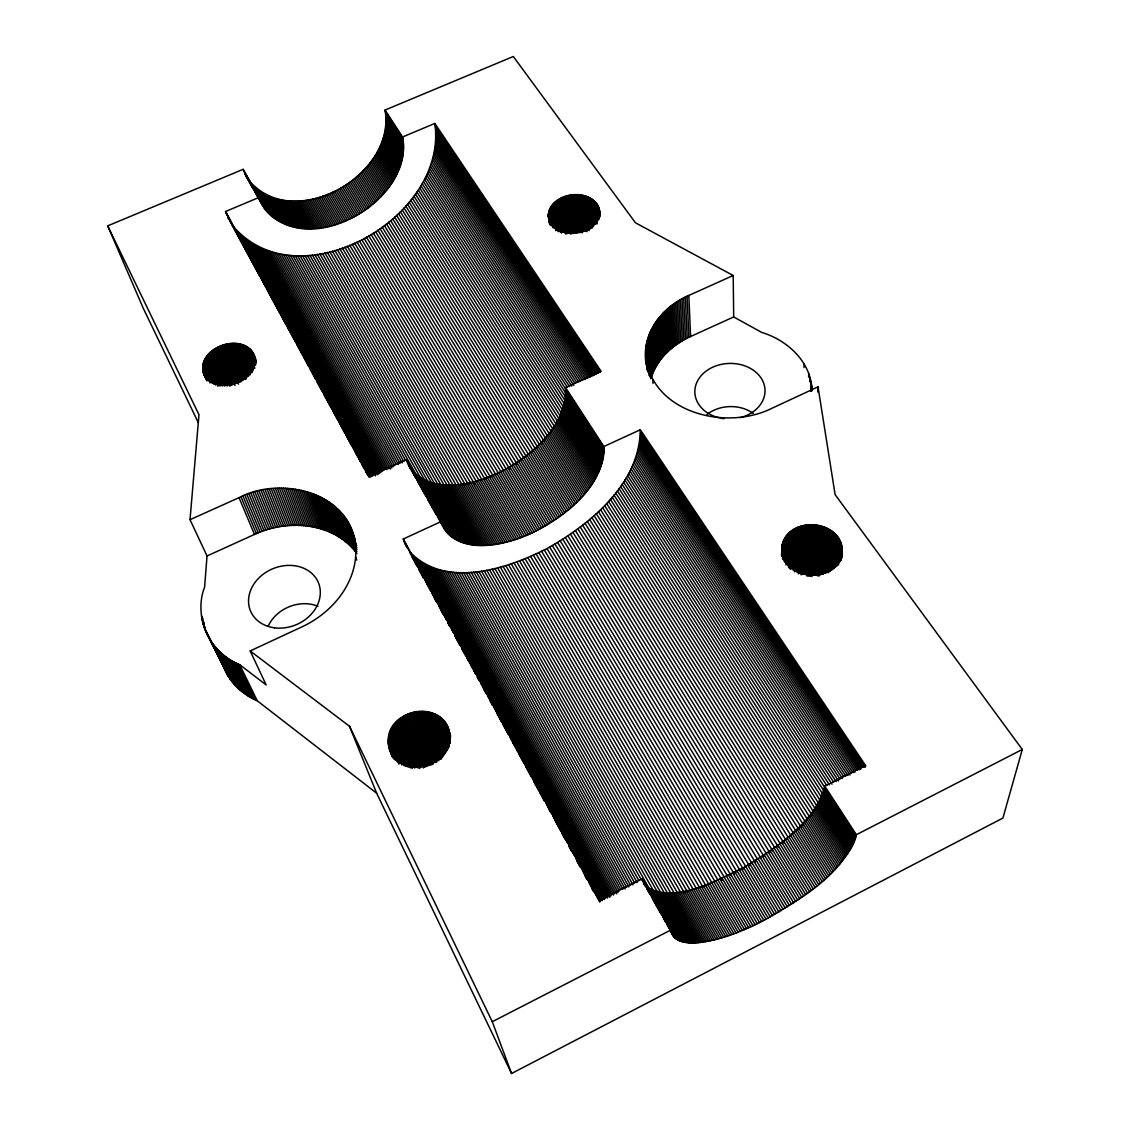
<?xml version="1.0" encoding="UTF-8"?>
<svg xmlns="http://www.w3.org/2000/svg" width="1130" height="1130" viewBox="0 0 1130 1130"><rect width="100%" height="100%" fill="white"/><g stroke="black" fill="none" stroke-linecap="round" stroke-linejoin="round"><path stroke-width="1.5" d="M232.935 226.042C299.168 303.137 448.483 217.497 434.81 123.424L402.548 136.998C415.402 205.152 293.08 269.406 258.94 197.453L225.534 211.508L236.269 232.385M247.258 178.272C291.13 235.238 396.545 176.096 385.033 110.062L513.317 56.5L635.47 222.808L733.201 275.494L733.681 316.951L761.846 332.488C787.483 340.116 811.411 362.207 811.919 390.387M409.696 551.821C446.039 589.549 506.72 568.899 547.019 548.559C590.693 523.783 639.566 484.318 640.3 429.739L603.858 446.534C603.773 487.383 565.523 516.113 532.258 532.823C505.138 545.804 455.404 557.599 441.223 521.509L403.297 538.996L404.484 542.457M388.254 742.015C386.432 707.013 447.466 698.721 449.797 735.87C452.353 771.493 389.864 779.898 388.254 742.015L394.271 758.188M548.318 215.731C549.787 190.772 595.369 186.111 599.663 211.621C598.674 236.947 552.132 241.665 548.318 215.731L549.194 222.822M733.201 275.494L688.82 295.453C661.784 306.513 640.258 335.116 646.374 365.287M842.274 551.482C842.74 518.444 785.223 514.927 781.791 547.838C780.646 581.413 839.463 585.015 842.274 551.482L841.709 558.46M426.038 495.505L412.21 470.899C437.423 496.07 478.541 483.442 506.127 468.936C535.295 452.226 567.359 424.23 565.509 387.562L601.16 371.403L434.81 123.424M205.137 377.236C190.476 347.475 249.193 327.545 255.931 360.216M781.55 556.031L781.918 546.609M781.819 555.833L782.115 545.394M782.087 554.632L782.37 544.18M782.37 555.183L782.709 542.979M782.624 559.251L783.118 541.807M783.09 558.107L783.584 540.634M783.57 558.714L784.135 539.504M784.065 561.116L784.743 538.389M784.672 561.794L785.407 537.301M785.336 562.5L786.141 536.256M786 565L786.946 535.225M786.847 564.025L787.794 534.236M787.667 564.845L788.712 533.289M788.5 567.458L789.686 532.385M789.432 568.362L790.703 531.51M790.407 569.322L791.777 530.69M791.48 568.559L792.893 529.914M792.554 569.605L794.051 529.179M793.641 570.692L795.266 528.501M794.785 571.837L796.509 527.865M804.023 367.533L804.15 364.072M796.014 571.272L797.794 527.286M797.215 572.529L799.108 526.764M798.43 573.828L800.45 526.298M799.743 573.433L801.834 525.874M808.614 377.166L808.769 373.705M801.015 574.845L803.232 525.521M809.829 380.923L809.984 377.477M810.168 382.194L810.323 378.748M810.747 384.751L810.902 381.304M802.371 574.563L804.645 525.224M810.747 391.206L811.156 382.59M811.043 390.768L811.368 383.875M811.298 390.344L811.538 385.175M811.637 391.206L811.679 386.474M803.741 574.323L806.086 524.97M805.139 574.153L807.526 524.786M806.453 575.806L808.995 524.673M807.823 576.328L810.464 524.602M817.753 392.082L818.021 386.841L771.748 408.368C727.07 430.714 654.058 413.764 645.837 358.168M809.235 576.328L811.933 524.602M810.634 576.385L813.402 524.659M812.046 576.512L814.871 524.772M813.544 574.958L816.34 524.942M814.928 575.184L817.781 525.182M816.312 575.481L819.222 525.464M817.668 575.82L820.648 525.817M819.01 576.229L822.047 526.227M820.437 574.958L823.431 526.693M355.625 556.92C360.781 496.282 284.619 473.329 239.052 497.652L190.024 519.687L207.03 555.974L204.615 587.021C193.032 617.107 209.643 653.295 239.701 664.666L266.172 684.95L250.182 650.937L301.569 627.037C329.296 614.31 352.97 588.25 355.625 556.92L356.741 560.198M821.849 573.743L824.787 527.216M823.106 574.308L826.101 527.781M824.462 573.207L827.4 528.402M825.719 573.122L828.643 529.08M827.005 572.077L829.858 529.815M828.135 572.839L831.03 530.591M829.335 571.879L832.16 531.411M830.508 570.975L833.234 532.272M831.624 570.113L834.265 533.176M832.697 569.28L835.24 534.123M833.714 568.489L836.172 535.111M834.689 567.74L837.033 536.129M835.607 567.034L837.838 537.188M836.454 566.342L838.573 538.275M837.259 565.692L839.251 539.391M837.994 565.071L839.873 540.536M838.658 564.463L840.423 541.694M839.406 562.133L840.904 542.88M839.943 561.568L841.313 544.081M840.551 559.279L841.652 545.296M840.819 560.494L841.921 546.525M841.144 559.986L842.118 547.753M841.539 557.726L842.231 548.996M190.024 519.687L198.979 414.738L107.717 225.859L243.12 169.331L267.16 211.946M640.3 429.739L865.566 765.519L824.773 786.198C814.292 824.9 775.547 847.698 743.568 867.656C715.177 880.454 675.938 905.031 645.527 886.344M865.566 765.519L865.326 767.129L640.428 431.632M818.021 386.841L835.112 494.629L1022.283 749.473L1002.917 818.063L511.551 1073.5L492.284 1021.704L670.952 929.934C672.774 943.352 689.823 943.818 700.261 942.448C722.692 939.553 743.823 930.555 763.852 920.413C799.475 899.466 842.302 876.089 856.328 834.717L824.773 786.198M733.681 316.951L690.585 336.514C672.816 344.495 657.039 358.945 651.106 377.9L648.126 337.517M856.328 834.717L1022.283 749.473M403.848 540.747L599.762 901.797L599.451 900.412L642.179 878.759L676.079 938.875M448.455 534.222L406.433 459.67L369.355 476.479L225.534 211.508M207.03 555.974L254.49 534.434C287.74 518.712 333.859 522.244 356.911 553.545M223.528 666.658C229.418 682.082 242.201 694.314 257.259 700.798L376.643 793.203L511.551 1073.5M250.182 650.937L349.537 726.308L492.284 1021.704M411.433 469.911L409.357 466.747M644.411 884.889L644.948 885.638M435.177 125.458L600.369 371.883M435.474 127.521L599.493 372.363M640.484 433.553L864.04 767.312M435.728 129.597L598.547 372.886M640.47 435.502L862.67 767.524M435.912 131.687L597.544 373.423M640.385 437.48L861.244 767.779M436.025 133.792L596.485 373.988M640.23 439.471L860.693 769.502M436.081 135.911L595.355 374.567M640.004 441.491L859.111 769.812M436.081 138.058L594.154 375.174M639.721 443.525L857.458 770.137M436.011 140.205L592.897 375.782M639.368 445.573L855.735 770.505M435.883 142.366L591.569 376.417M638.944 447.65L854.887 772.313M435.7 144.527L590.185 377.067M638.45 449.726L853.023 772.722M435.445 146.702L588.673 377.646M637.899 451.831L851.088 773.16M435.135 148.892L587.148 378.31M637.264 453.949L850.057 775.081M434.768 151.081L585.58 378.988M636.586 456.068L847.952 775.505M434.33 153.27L583.942 379.666M635.837 458.201L845.819 775.985M433.835 155.474L582.233 380.372M635.018 460.348L843.63 776.494M433.284 157.663L580.481 381.064M634.128 462.495L842.344 778.499M432.677 159.867L578.673 381.77M633.196 464.656L840.014 779.05M432.013 162.07L576.794 382.491M632.193 466.817L838.545 781M431.293 164.26L574.859 383.197M631.119 468.992L836.101 781.565M430.516 166.463L573.842 385.387M630.003 471.168L833.601 782.144M429.683 168.653L571.794 386.107M628.817 473.343L831.991 784.206M428.779 170.842L569.577 386.63M627.574 475.518L829.378 784.813M427.832 173.017L567.43 387.336M626.274 477.693L826.637 785.322M385.033 110.062L402.548 136.998M565.509 387.562L603.858 446.534M385.33 111.46L402.831 138.397M426.829 175.192L603.985 447.819M624.918 479.883L856.187 835.762M385.57 112.873L403.071 139.795M565.777 390.217L604.056 449.133M824.49 788.387L855.975 836.836M385.782 114.3L403.269 141.222M565.848 391.573L604.084 450.46M824.279 789.531L855.721 837.937M385.952 115.74L403.424 142.648M565.862 392.943L604.07 451.816M823.996 790.689L855.396 839.067M425.784 177.354L566.794 394.652M623.506 482.044L823.996 791M386.079 117.181L403.523 144.103M565.833 394.328L603.999 453.172M823.671 791.876L855.029 840.212M386.149 118.65L403.594 145.558M565.749 395.726L603.886 454.557M823.304 793.076L854.605 841.384M386.192 120.119L403.622 147.027M424.668 179.501L603.717 455.941M622.037 484.219L854.139 842.57M386.192 121.588L403.608 148.496M565.452 398.565L603.505 457.353M822.386 795.534L853.616 843.785M386.135 123.085L403.537 149.979M565.24 400.006L603.236 458.766M821.849 796.791L853.037 845.014M423.51 181.648L565.932 401.941M620.525 486.38L822.089 798.176M386.05 124.568L403.438 151.477M564.972 401.447L602.94 460.207M821.27 798.077L852.416 846.257M385.923 126.08L403.283 152.974M564.661 402.916L602.587 461.647M820.634 799.376L851.738 847.528M422.295 183.78L564.463 404.102M618.943 488.541L821.044 801.763M385.74 127.577L403.099 154.485M564.308 404.385L602.191 463.102M819.956 800.69L851.003 848.814M385.528 129.088L402.859 155.982M563.898 405.854L601.739 464.557M819.222 802.018L850.226 850.113M421.038 185.899L564.845 409.215M617.319 490.702L818.939 803.797M385.274 130.6L402.591 157.508M563.46 407.337L601.245 466.04M818.445 803.359L849.407 851.441M384.977 132.125L402.28 159.019M562.966 408.834L600.708 467.509M817.612 804.715L848.531 852.769M419.724 188.004L563.263 411.348M615.638 492.85L817.795 807.399M384.638 133.651L401.913 160.545M562.429 410.331L600.129 469.007M816.736 806.086L847.613 854.111M384.257 135.162L401.517 162.07M561.85 411.829L599.507 470.49M815.818 807.47L846.638 855.481M418.368 190.094L561.638 413.481M613.915 494.982L815.648 809.518M383.833 136.688L401.079 163.582M561.229 413.34L598.844 471.987M814.857 808.868L845.621 856.851M383.367 138.213L400.599 165.107M560.565 414.851L598.123 473.498M813.84 810.267L844.562 858.235M416.956 192.156L560.918 417.083M612.135 497.115L813.445 811.623M382.872 139.725L400.077 166.633M559.859 416.363L597.375 474.995M812.781 811.679L843.46 859.633M382.321 141.25L399.526 168.144M559.11 417.888L596.584 476.507M811.679 813.106L842.316 861.046M415.501 194.219L559.181 419.173M610.313 499.22L812.145 815.224M381.742 142.761L398.918 169.67M558.319 419.4L595.736 478.018M810.535 814.546L841.116 862.458M381.135 144.273L398.283 171.181M557.486 420.911L594.86 479.53M809.348 815.987L839.887 863.885M413.99 196.253L557.415 421.264M608.449 501.325L809.857 817.329M380.471 145.77L397.605 172.692M556.624 422.436L593.942 481.041M808.12 817.442L838.601 865.326M412.45 198.273L556.454 424.696M606.528 503.415L807.512 819.434M379.779 147.281L396.898 174.19M555.706 423.948L592.982 482.552M806.848 818.897L837.288 866.767M379.044 148.764L396.136 175.687M554.759 425.459L591.979 484.064M805.535 820.352L835.932 868.207M410.854 200.264L554.59 426.759M604.564 505.491L805.097 821.468M378.282 150.262L395.345 177.184M553.771 426.971L590.934 485.575M804.193 821.821L834.533 869.662M377.462 151.731L394.525 178.667M552.74 428.468L589.86 487.072M802.809 823.29L833.107 871.117M409.215 202.242L552.683 428.807M602.558 507.554L803.614 825.055M376.629 153.214L393.664 180.136M551.68 429.979L588.744 488.584M801.382 824.759L831.624 872.586M407.534 204.191L550.734 430.827M600.51 509.602L801.142 827.146M375.753 154.669L392.76 181.605M550.578 431.462L587.6 490.081M799.913 826.228L830.126 874.055M374.835 156.124L391.827 183.06M549.448 432.959L586.414 491.564M798.416 827.711L828.573 875.524M405.811 206.126L549.674 434.33M598.42 511.636L798.642 829.222M373.889 157.55L390.867 184.501M548.276 434.429L585.185 493.047M796.89 829.18L826.991 876.993M404.046 208.019L547.64 436.307M596.287 513.642L796.099 831.299M372.914 158.991L389.864 185.941M547.061 435.912L583.928 494.53M795.322 830.663L825.38 878.462M371.897 160.404L388.833 187.354M545.818 437.367L582.642 495.999M793.712 832.132L823.728 879.931M402.238 209.898L545.564 438.27M594.112 515.633L793.514 833.361M370.852 161.802L387.76 188.766M544.547 438.821L581.314 497.454M792.088 833.601L822.047 881.4M400.401 211.762L544.392 441.717M591.908 517.596L790.901 835.409M369.778 163.186L386.658 190.165M543.248 440.262L579.958 498.909M790.421 835.07L820.338 882.869M368.663 164.556L385.528 191.535M541.906 441.703L578.574 500.35M788.726 836.539L818.6 884.338M398.523 213.584L542.231 443.638M589.662 519.546L788.26 837.443M367.518 165.912L384.37 192.905M540.536 443.115L577.148 501.777M787.003 838.008L816.835 885.807M396.602 215.378L539.109 444.034M587.374 521.481L785.576 839.463M366.36 167.254L383.183 194.247M539.137 444.528L575.707 503.203M785.237 839.463L815.027 887.262M365.159 168.582L381.954 195.575M537.711 445.926L574.224 504.602M783.457 840.918L813.205 888.717M394.638 217.144L537.823 447.395M585.072 523.374L783.796 842.966M363.931 169.881L380.711 196.888M536.256 447.296L572.712 506M781.649 842.359L811.354 890.172M392.661 218.881L535.564 449.246M582.713 525.252L780.124 843.474M362.673 171.167L379.426 198.188M534.773 448.666L571.187 507.37M779.813 843.799L809.476 891.612M361.388 172.438L378.126 199.459M533.261 450.023L569.619 508.74M777.963 845.226L807.569 893.053M390.627 220.59L533.275 451.068M580.34 527.117L778.245 846.893M360.075 173.681L376.798 200.716M531.721 451.35L568.037 510.096M776.084 846.653L805.648 894.48M388.579 222.271L530.945 452.862M577.924 528.939L774.516 847.359M358.747 174.91L375.443 201.959M530.154 452.664L566.427 511.424M774.177 848.065L803.698 895.906M357.377 176.111L374.058 203.174M528.572 453.963L564.788 512.738M772.242 849.463L801.721 897.319M386.488 223.91L528.6 454.627M575.481 530.747L772.623 850.805M355.992 177.297L372.646 204.361M526.961 455.249L563.121 514.037M770.293 850.862L799.743 898.717M384.37 225.52L526.213 456.365M573.009 532.513L769.77 852.726M354.594 178.455L371.219 205.533M525.323 456.506L561.441 515.322M768.329 852.232L797.724 900.116M353.153 179.599L369.764 206.691M382.223 227.102L559.745 516.58M570.509 534.264L795.704 901.486M351.698 180.715L368.295 207.807M521.989 458.964L558.008 517.823M764.346 854.958L793.656 902.856M380.047 228.641L521.368 459.741M567.995 535.973L764.007 856.512M350.229 181.803L366.798 208.909M520.294 460.164L556.271 519.051M762.326 856.3L791.593 904.226M377.844 230.153L518.896 461.379M565.438 537.668L761.097 858.376M348.732 182.862L365.273 209.982M518.585 461.351L554.505 520.252M760.278 857.628L789.517 905.568M347.221 183.907L363.747 211.042M516.848 462.509L552.725 521.424M758.23 858.941L787.426 906.896M375.612 231.622L517.328 464.486M562.867 539.321L757.241 858.715M345.681 184.924L362.193 212.059M515.096 463.639L550.932 522.583M756.168 860.241L785.336 908.209M373.352 233.048L513.91 464.571M560.282 540.945L755.207 862.049M344.127 185.899L360.611 213.062M513.331 464.741L549.124 523.727M754.091 861.512L783.217 909.509M342.56 186.86L359.029 214.036M511.551 465.828L547.287 524.829M752.015 862.783L781.098 910.794M371.078 234.447L511.382 466.111M557.655 542.541L752.241 863.843M340.978 187.806L357.419 214.982M509.757 466.888L545.451 525.916M749.91 864.026L778.966 912.065M368.776 235.803L509.729 469.12M555.028 544.095L749.261 865.608M339.381 188.71L355.795 215.901M507.949 467.933L543.601 526.99M747.806 865.255L776.819 913.308M337.771 189.586L354.17 216.791M366.445 237.116L541.736 528.021M552.372 545.62L774.672 914.551M336.133 190.433L352.518 217.652M504.291 469.925L539.858 529.038M743.568 867.656L772.51 915.766M364.1 238.388L503.669 470.518M549.703 547.104L743.272 869.069M334.494 191.238L350.851 218.486M502.44 470.885L537.965 530.027M741.435 868.815L770.349 916.953M361.741 239.631L501.056 471.916M547.019 548.559L740.249 870.75M332.841 192.029L349.184 219.277M500.59 471.817L536.072 530.987M739.317 869.973L768.188 918.125M331.175 192.792L347.503 220.053M498.726 472.721L534.165 531.919M737.17 871.089L766.013 919.283M359.368 240.817L498.443 473.286M544.321 549.971L737.226 872.417M329.508 193.513L345.808 220.788M496.861 473.583L532.258 532.823M735.037 872.191L763.852 920.413M356.967 241.975L495.802 474.6M541.609 551.355L734.203 874.055M327.827 194.219L344.099 221.508M494.982 474.43L530.337 533.713M732.904 873.278L761.677 921.529M326.132 194.883L342.39 222.186M493.09 475.25L528.416 534.561M730.757 874.338L759.515 922.617M354.552 243.091L493.16 475.885M538.883 552.697L731.167 875.651M324.423 195.504L340.667 222.822M491.211 476.041L526.495 535.38M728.624 875.369L757.34 923.69M352.122 244.151L490.491 477.128M536.157 553.997L727.226 875.708M322.728 196.112L338.944 223.443M489.318 476.789L524.56 536.171M726.491 876.386L755.179 924.736M321.005 196.677L337.22 224.023M349.679 245.182L522.625 536.934M533.417 555.268L753.018 925.753M319.296 197.213L335.483 224.573M485.533 478.216L520.704 537.668M722.225 878.321L750.857 926.741M347.235 246.156L485.151 479.501M530.662 556.483L722.07 880.327M317.572 197.708L333.746 225.082M483.626 478.88L518.769 538.36M720.093 879.267L748.71 927.716M315.849 198.174L332.008 225.576M344.763 247.089L481.578 479.092M481.733 479.501L516.834 539.038M527.908 557.669L746.577 928.662M314.126 198.612L330.257 226.014M479.84 480.109L514.913 539.674M715.869 881.047L744.444 929.58M342.291 247.979L478.88 480.179M525.139 558.813L715.092 881.725M312.403 199.007L328.519 226.438M477.948 480.674L512.978 540.281M713.764 881.909L742.311 930.47M339.805 248.826L476.182 481.211M522.385 559.915L712.055 883.123M310.679 199.374L326.782 226.805M476.069 481.211L511.057 540.846M711.674 882.728L740.207 931.332M308.956 199.699L325.03 227.158M474.176 481.705L509.15 541.397M709.598 883.519L738.102 932.165M337.319 249.617L474.374 483.711M519.616 560.974L709.033 884.493M307.233 199.996L323.293 227.469M472.298 482.171L507.243 541.906M707.535 884.296L736.011 932.985M334.833 250.38L470.786 483.146M516.848 561.991L705.996 885.821M305.51 200.264L321.57 227.737M470.433 482.609L505.336 542.372M705.473 885.03L733.935 933.761M303.801 200.476L319.832 227.978M468.569 483.004L503.443 542.824M703.439 885.736L731.873 934.51M332.333 251.072L468.088 484.05M514.079 562.952L702.987 887.121M302.077 200.674L318.109 228.189M466.704 483.372L501.565 543.219M701.405 886.414L729.839 935.23M300.382 200.829L316.386 228.359M464.868 483.711L499.686 543.601M699.399 887.064L727.805 935.923M329.833 251.736L465.391 484.897M511.311 563.884L699.089 886.852M298.673 200.942L314.677 228.486M463.032 484.007L497.822 543.94M697.408 887.686L725.799 936.586M327.333 252.343L462.693 485.702M508.557 564.774L696.094 888.081M296.992 201.027L312.968 228.585M461.195 484.262L495.971 544.236M695.444 888.265L723.822 937.208M295.297 201.069L311.273 228.641M459.387 484.488L494.135 544.505M693.481 888.83L721.844 937.815M324.833 252.894L459.119 484.94M505.802 565.607L693.1 889.254M293.63 201.084L309.578 228.67M457.594 484.685L492.313 544.745M691.56 889.338L719.909 938.38M322.318 253.417L456.435 485.66M503.048 566.398L690.133 890.398M291.964 201.055L307.911 228.67M455.814 484.827L490.519 544.942M689.639 889.833L717.988 938.917M290.311 200.985L306.244 228.613M454.048 484.954L488.725 545.098M687.76 890.285L716.081 939.426M319.818 253.869L452.862 484.798M500.308 567.147L687.21 891.556M288.673 200.886L304.591 228.528M452.297 485.038L486.959 545.225M685.896 890.708L714.216 939.892M287.048 200.759L302.953 228.415M450.559 485.081L485.208 545.324M684.06 891.104L712.366 940.33M317.332 254.292L450.192 485.42M497.581 567.839L684.272 892.615M285.438 200.589L301.329 228.26M448.85 485.095L483.471 545.38M682.252 891.457L710.544 940.739M283.842 200.377L299.718 228.062M447.155 485.067L481.761 545.394M680.458 891.782L708.75 941.106M314.832 254.646L446.731 484.601M494.855 568.489L680.472 892.107M282.26 200.137L298.136 227.836M445.474 485.01L480.066 545.38M678.706 892.064L706.999 941.445M312.346 254.956L444.09 485.123M492.143 569.096L677.576 893.081M280.692 199.855L296.554 227.568M443.822 484.911L478.4 545.324M676.983 892.319L705.261 941.742M279.152 199.544L295.001 227.271M442.197 484.77L476.761 545.239M675.288 892.531L703.566 942.01M309.874 255.225L441.449 485.603M489.445 569.661L674.695 894.014M277.613 199.191L293.461 226.932M440.587 484.601L475.137 545.112M673.621 892.714L701.9 942.236M276.115 198.809L291.95 226.565M439.005 484.389L473.541 544.957M671.983 892.87L700.261 942.448M307.402 255.437L438.821 486.027M486.776 570.17L670.966 893.364M274.618 198.386L290.452 226.155M437.451 484.149L471.973 544.759M670.387 892.983L698.665 942.604M273.163 197.92L288.983 225.718M435.926 483.866L470.433 544.519M668.833 893.053L697.097 942.731M271.709 197.425L287.529 225.237M304.945 255.592L468.922 544.25M484.106 570.622L667.265 892.672M667.293 893.096L695.572 942.83M270.296 196.903L286.102 224.729M432.945 483.202L467.453 543.94M665.81 893.096L694.088 942.886M268.898 196.338L284.689 224.178M302.501 255.705L465.998 543.601M481.451 571.031L692.634 942.9M267.528 195.744L283.319 223.585M430.078 482.383L464.571 543.219M662.929 892.997L691.221 942.886M266.186 195.109L281.963 222.977M428.694 481.931L463.187 542.795M661.559 892.898L689.851 942.83M300.057 255.761L428.425 482.411M478.823 571.399L660.852 892.785M264.858 194.445L280.65 222.313M427.338 481.436L461.831 542.358M660.217 892.756L688.523 942.745M263.572 193.739L279.35 221.635M426.024 480.9L460.517 541.863M658.917 892.587L687.238 942.618M262.301 193.004L278.079 220.915M297.642 255.776L459.232 541.341M476.224 571.709L685.981 942.462M261.072 192.241L276.836 220.152M423.482 479.742L457.975 540.79M656.459 892.121L684.78 942.265M259.872 191.436L275.635 219.375M422.267 479.106L456.76 540.197M655.287 891.838L683.622 942.039M258.685 190.617L274.463 218.556M421.095 478.428L455.588 539.561M654.171 891.514L682.52 941.77M295.241 255.733L421.603 479.727M473.639 571.964L654.524 892.601M257.555 189.741L273.319 217.709M419.95 477.722L454.444 538.897M653.084 891.16L681.447 941.46M256.439 188.851L272.203 216.819M418.834 476.987L453.342 538.205M652.052 890.765L680.43 941.12M255.366 187.919L271.129 215.901M417.775 476.21L452.283 537.485M651.064 890.341L679.469 940.739M254.321 186.973L270.084 214.954M416.744 475.405L451.266 536.708M650.131 889.875L678.537 940.33M292.854 255.634L417.366 476.775M471.083 572.176L650.965 891.669M253.304 185.984L269.067 213.98M415.755 474.572L450.277 535.917M649.241 889.381L677.661 939.878M252.329 184.967L268.093 212.977M414.809 473.71L449.345 535.083M648.394 888.844L676.842 939.397M243.12 169.331L266.256 210.886M407.648 462.424L447.593 533.332M642.179 878.759L675.359 938.324M244.928 173.469L265.395 209.785M406.433 459.67L411.461 469.67M426.702 496.79L446.788 532.4M642.334 879.733L644.227 883.674M645.922 886.683L661.121 913.732M661.728 914.678L674.681 937.731M252.993 188.315L244.645 173.3L245.238 174.585M253.77 189.473L264.561 208.669M408.523 464.826L410.218 467.848M411.913 470.857L416.998 479.897M417.479 480.674L427.154 497.963M427.578 498.923L437.367 516.057M439.005 519.051L446.025 531.453M643.648 883.081L645.329 886.09M647.024 889.084L649.849 894.028M652.448 898.647L655.457 904.099M655.909 904.805L661.092 914.029M662.83 917.108L665.584 922.108M667.152 924.792L668.96 928.111M670.613 930.951L674.059 937.095M254.179 190.617L245.874 175.842L246.538 177.071M254.73 191.577L263.036 206.352M408.198 464.486L412.422 472.015M412.973 473.159L415.812 478.047M417.493 481.055L422.578 490.081M423.129 491.211L425.968 496.098M427.649 499.121L432.734 508.147M433.27 509.263L436.109 514.164M437.804 517.173L444.627 529.447M670.443 931.247L672.986 935.739M290.481 255.479L405.373 459.924M468.54 572.331L641.402 879.931M288.122 255.281L403.777 461.45M466.026 572.444L638.874 880.595M285.791 255.027L402.209 462.933M463.54 572.5L637.165 882.572M283.489 254.73L399.964 463.131M461.097 572.5L634.608 882.968M281.201 254.377L398.438 464.501M458.667 572.458L632.97 884.861M278.94 253.968L396.093 464.289M456.28 572.359L630.498 885.171M276.709 253.516L394.624 465.574M453.921 572.218L628.944 886.965M274.491 253.007L393.184 466.803M451.59 572.02L626.642 887.318M272.316 252.442L391.785 467.975M449.316 571.766L625.158 889.013M270.169 251.835L390.415 469.105M447.056 571.455L622.87 889.126M268.05 251.171L388.24 468.653M444.853 571.102L620.624 889.183M265.96 250.45L386.94 469.67M442.678 570.692L619.353 890.864M263.912 249.688L384.836 469.12M440.545 570.226L618.068 892.361M261.892 248.868L383.607 470.038M438.468 569.718L616.825 893.816M259.914 248.007L382.561 471.154M436.42 569.153L614.777 893.675M257.979 247.089L381.417 471.973M434.429 568.531L613.647 895.031M256.072 246.128L380.33 472.75M432.479 567.867L611.782 894.889M254.208 245.111L379.27 473.47M430.572 567.147L610.751 896.132M252.386 244.052L378.268 474.162M428.722 566.37L609.79 897.333M250.606 242.936L377.321 474.784M426.914 565.551L608.039 896.938M248.868 241.778L375.57 473.823M425.177 564.675L607.248 898.138M247.173 240.577L375.555 475.914M423.482 563.757L605.609 897.63M245.521 239.32L373.903 474.854M421.829 562.782L604.889 898.633M243.925 238.02L373.239 475.448M420.247 561.765L604.239 899.579M242.371 236.679L372.533 475.829M418.722 560.692L602.855 899M240.86 235.294L371.883 476.182M417.252 559.562L602.332 899.847M239.419 233.854L371.304 476.479M415.826 558.389L601.88 900.638M238.006 232.385L370.767 476.733M414.484 557.175L600.652 899.833M236.664 230.859L370.301 476.931M413.185 555.904L600.369 900.582M235.365 229.291L369.044 475.546M411.956 554.59L600.129 901.231M403.297 538.996L599.451 900.412M234.122 227.681L368.705 475.673M410.797 553.234L599.974 901.825M226.254 213.457L369.1 476.719M236.834 233.613L242.978 244.772M243.529 245.959L265.649 286.554M266.129 287.613L280.353 313.843M280.763 314.423L287.048 326.189M287.486 326.796L295.043 340.723M295.41 341.627L301.752 353.111M303.433 356.204L325.553 397.167M326.104 398L358.182 457.339M358.86 458.356L364.891 469.685M365.569 470.744L368.931 476.931M405.317 544.01L407.831 548.643M409.512 551.751L417.041 565.833M418.75 568.771L423.75 578.207M425.473 581.159L430.459 590.58M432.183 593.547L437.169 602.94M438.906 605.92L446.463 619.861M448.144 622.955L449.754 626.133M451.506 629.142L453.186 632.235M454.867 635.343L459.811 644.693M461.577 647.716L475.857 674.031M477.425 677.167L479.219 680.232M480.787 683.339L482.581 686.418M484.134 689.526L485.928 692.605M487.496 695.713L492.652 704.993M494.333 708.086L508.613 734.401M510.139 737.466L515.322 746.789M516.848 749.826L537.993 788.585M539.49 791.579L544.716 800.972M546.397 804.066L551.44 813.346M553.107 816.453L567.387 842.768M568.842 845.692L574.111 855.142M575.792 858.235L580.82 867.529M582.501 870.623L587.543 879.917M589.224 883.01L594.267 892.29M237.258 234.772L227.864 217.228L228.769 219.065M237.936 235.789L244.137 247.329M244.645 248.162L250.832 259.688M251.354 260.55L259.787 276.271M260.592 277.556L265.621 286.836M267.302 289.93L273.446 301.371M274.011 302.303L280.141 313.73M280.72 314.691L285.862 324.381M287.529 327.474L289.209 330.567M289.958 331.697L294.987 340.978M296.667 344.071L302.755 355.413M303.377 356.444L308.617 366.219M310.086 368.818L315.312 378.578M316.866 381.545L322.008 390.923M323.689 394.017L331.104 407.803M332.743 410.586L337.927 420.261M339.452 422.959L344.622 432.606M346.303 435.7L351.317 444.966M355.399 452.353L357.179 455.771M358.747 458.54L360.428 461.633M362.109 464.727L363.888 468.117M365.47 470.913L367.137 474.007M405.176 544.123L406.857 547.217M411.885 556.497L416.914 565.904M418.594 568.87L423.609 578.334M434.527 598.25L436.236 601.598M441.237 610.624L442.96 614.014M447.946 622.983L449.698 626.416M454.698 635.554L459.797 645.032M461.478 648.14L465.56 655.457M467.241 658.55L468.922 661.643M470.603 664.737L472.269 667.83M473.95 670.923L475.631 674.017M477.312 677.11L479.148 680.712M483.174 687.93L485.872 693.128M489.883 700.303L492.609 705.544M496.593 712.677L501.72 722.24M503.302 725.05L508.429 734.627M512.54 742.057L517.568 751.337M519.249 754.43L524.278 763.711M525.959 766.804L530.987 776.07M533.826 781.55L538.883 790.859M539.49 791.904L541.171 794.997M541.892 796.184L544.533 801.184M548.601 808.543L550.282 811.637M555.31 820.917L560.339 830.197M562.161 833.7L564.958 838.954M568.884 846.073L571.695 851.37M576.738 860.679L580.114 866.88M584.662 875.044L586.512 878.589M591.541 887.869L593.222 890.963M643.493 883.307L643.931 884.112M204.078 627.178L230.153 679.031M204.544 628.52L228.585 676.672M205.575 631.19L227.836 675.472M217.341 649.241L235.548 685.656M201.988 618.859L204.29 623.492M202.242 620.271L203.796 623.35M216.339 648.168L234.574 684.596M215.378 647.066L233.628 683.523M202.538 621.67L204.092 624.749M214.432 645.95L232.724 682.421M202.877 623.068L205.194 627.673M203.245 624.438L204.784 627.517M213.528 644.806L231.834 681.305M212.652 643.662L230.972 680.175M221.607 653.338L239.687 689.681M220.491 652.349L238.614 688.707M219.418 651.332L237.568 687.704M201.55 616.019L203.089 619.113M218.358 650.301L236.537 686.687M225.082 656.177L243.077 692.464M223.895 655.259L241.919 691.56M222.737 654.312L240.789 690.628M228.797 658.804L246.679 695.035M227.526 657.957L245.45 694.201M226.297 657.081L244.25 693.34M231.382 660.429L249.193 696.631M230.082 659.623L247.922 695.84M234.065 661.954L251.806 698.128M232.709 661.205L250.493 697.394M236.834 663.366L254.49 699.512M235.45 662.674L253.134 698.834M239.701 664.666L257.259 700.798M238.261 664.03L255.86 700.176M198.414 422.874L143.312 308.377L107.717 225.859M203.81 373.988C215.999 397.619 260.917 381.361 254.137 355.3M239.052 497.652L254.49 534.434M240.987 496.805L256.369 533.614M242.936 495.999L258.247 532.823M244.899 495.223L260.154 532.061M246.877 494.488L262.075 531.354M248.868 493.796L263.996 530.676M250.86 493.146L265.946 530.041M202.736 366.092L208.669 380.711M202.651 367.123L207.934 380.118M202.637 368.14L207.256 379.511M202.68 369.157L207.298 380.513M252.88 492.539L267.895 529.433M202.779 370.16L206.734 379.878M202.948 371.134L206.903 380.867M203.174 372.109L205.815 378.592M203.711 361.981L212.256 383.127M203.372 363.013L211.268 382.519M203.103 364.044L210.35 381.912M254.9 491.96L269.858 528.882M349.537 726.308L376.643 793.203M202.891 365.075L210.138 382.943M205.067 358.945L215.548 385.005M204.558 359.947L214.389 384.37M256.934 491.423L271.822 528.36M204.106 360.964L213.288 383.748M206.931 356.035L218.669 385.387M206.267 356.981L218.005 386.319M205.632 357.956L216.098 384.031M258.968 490.929L273.799 527.88M208.443 354.184L220.788 385.189M207.666 355.103L220.025 386.093M261.016 490.477L275.777 527.442M265.112 489.7L279.76 526.679M210.152 352.433L223.09 385.104M209.276 353.295L222.243 385.952M263.064 490.067L277.768 527.046M267.174 489.375L281.751 526.368M212.03 350.809L225.562 385.118M211.07 351.614L224.63 385.909M269.223 489.078L283.743 526.086M214.064 349.297L228.175 385.274M213.019 350.032L227.172 385.994M216.24 347.941L230.93 385.57M271.285 488.838L285.735 525.86M215.138 348.605L229.87 386.22M218.528 346.726L233.161 384.384M273.333 488.64L287.74 525.662M217.37 347.32L232.031 384.963M407.224 462.128L407.676 463.328M220.929 345.695L235.492 383.367M275.395 488.471L289.732 525.507M219.714 346.19L234.955 385.5M223.387 344.834L238.515 384.172M222.158 345.243L236.679 382.929M277.443 488.358L291.724 525.408M243.586 170.672L244.094 172M225.915 344.156L240.337 381.869M224.644 344.466L239.108 382.18M279.491 488.287L293.701 525.337M227.187 343.887L241.566 381.601M281.54 488.245L295.693 525.309M285.593 488.315L299.634 525.379M229.729 343.506L243.43 379.595M228.458 343.675L242.187 379.751M283.574 488.259L297.67 525.323M287.613 488.4L301.597 525.478M232.272 343.308L245.902 379.412M231.014 343.379L244.673 379.482M236.029 343.393L248.332 376.219M289.619 488.541L303.546 525.62M234.786 343.322L247.117 376.149M233.543 343.294L246.524 377.745M392.138 754.897L393.367 758.188M238.444 343.704L250.083 374.892M388.664 746.097L392.661 757.015M388.946 747.424L392.647 757.326M389.723 750.023L392.195 756.62M291.625 488.725L305.481 525.789M237.244 343.534L248.911 374.708M240.775 344.212L251.143 372.109M388.268 740.644L395.486 760.066M239.617 343.93L250.62 373.479M293.602 488.937L307.416 526.015M388.325 743.385L394.342 759.544M388.452 744.741L393.268 757.665M297.543 489.516L311.23 526.594M388.748 736.506L398.947 764.12M244.052 345.314L253.148 369.934M242.992 344.904L252.71 371.163M388.522 737.876L397.52 762.213M241.905 344.537L252.244 372.434M295.58 489.205L309.323 526.283M388.353 739.26L396.164 760.335M247.908 347.433L254.532 365.47M389.426 733.78L400.19 763.075M247.004 346.839L254.843 368.168M299.478 489.855L313.123 526.933M246.058 346.288L253.911 367.617M389.059 735.136L399.243 762.778M245.069 345.78L253.544 368.761M251.693 350.964L255.889 362.433M251.044 350.187L255.832 363.295M390.401 731.11L402.308 763.725M250.337 349.438L255.733 364.199M249.575 348.732L255.578 365.131M301.413 490.25L314.988 527.329M389.878 732.438L401.814 765.01M248.77 348.068L254.773 364.467M305.213 491.155L318.688 528.218M391.63 728.525L405.289 766.084M390.98 729.81L404.06 765.702M252.852 352.617L256.072 361.459M303.32 490.674L316.852 527.752M252.301 351.769L256.199 362.448M307.078 491.663L320.496 528.727M392.35 727.268L406.56 766.507M393.975 724.838L409.286 767.425M308.928 492.228L322.304 529.278M393.127 726.039L407.888 766.945M312.558 493.457L325.836 530.507M394.864 723.68L410.727 767.934M310.75 492.821L324.084 529.871M314.338 494.135L327.559 531.171M395.825 722.55L412.224 768.485M397.901 720.432L414.781 768.075M317.827 495.604L330.949 532.625M316.103 494.841L329.268 531.877M396.842 721.477L413.185 767.44M321.203 497.228L334.24 534.236M399.017 719.429L415.826 767.115M319.536 496.395L332.615 533.417M322.855 498.09L335.836 535.097M400.175 718.482L417.507 767.835M326.047 499.954L338.958 536.934M401.39 717.578L419.23 768.626M324.465 499.008L337.418 536.001M403.918 715.926L421.631 767.044M329.127 501.946L341.952 538.911M327.601 500.929L340.469 537.894M402.633 716.731L420.416 767.807M222.568 664.016L223.034 665.344M405.246 715.191L423.453 767.976M332.065 504.093L344.805 541.03M330.61 503.005L343.393 539.942M336.189 507.568L348.831 544.448M406.588 714.513L424.725 767.327M334.847 506.381L347.531 543.276M333.477 505.223L346.19 542.132M338.76 510.054L351.345 546.892M407.972 713.878L426.038 766.719M337.503 508.797L350.102 545.663M342.319 514.009L354.806 550.79M341.175 512.667L353.69 549.463M409.385 713.312L427.366 766.182M339.989 511.339L352.532 548.163M347.39 521.184L356.67 549.364M346.458 519.701L356.6 549.717M345.498 518.232L356.783 551.61M344.481 516.806L356.346 551.878M410.826 712.804L428.722 765.702M343.421 515.393L355.879 552.16M413.735 711.985L431.491 764.911M351.981 530.62L355.286 540.592M350.639 527.385L355.117 540.691M349.89 525.803L356.614 545.762M349.114 524.235L356.388 545.875M348.266 522.696L356.699 547.683M412.266 712.366L430.092 765.278M355.357 544.293L356.473 547.598M415.219 711.674L432.889 764.615M416.702 711.42L433.75 762.736M418.199 711.236L435.163 762.552M419.696 711.123L436.59 762.453M422.677 711.081L438.878 760.773M421.193 711.067L437.465 760.744M424.16 711.166L439.754 759.191M425.629 711.321L441.152 759.346M427.084 711.533L442.014 757.891M429.937 712.154L443.666 755.193M428.524 711.815L442.847 756.521M431.321 712.564L444.471 753.95M434.005 713.567L446.011 751.62M432.677 713.03L445.262 752.75M436.547 714.824L447.438 749.543M435.29 714.16L446.745 750.546M438.934 716.307L448.186 746.04M437.762 715.53L448.087 748.583M441.124 718.002L449.302 744.402M440.05 717.126L449.288 746.845M444.019 720.926L450.093 740.701M443.101 719.909L450.22 742.989M442.141 718.934L449.782 743.667M447.621 726.661L450.559 736.492M447.028 725.432L450.121 735.531M446.378 724.259L450.503 737.735M445.644 723.101L450.305 738.285M444.867 721.999L450.051 738.865M448.144 727.904L450.517 735.517M221.748 661.347L222.144 662.689M642.532 880.666L642.801 881.584M548.318 214.799L549.364 222.907M549.66 209.22L551.708 224.658M549.279 210.124L551.341 225.562M548.968 211.056L550.804 224.771M548.714 211.988L550.352 224.234M548.53 212.92L550.169 225.167M548.389 213.853L549.576 222.596M551.708 205.688L554.646 228.02M551.115 206.55L553.827 227.158M550.578 207.426L553.305 228.02M550.084 208.315L552.584 227.187M553.813 203.245L557.387 230.76M553.064 204.036L556.426 229.828M552.358 204.855L555.734 230.633M556.341 201.027L560.311 232.003M555.466 201.747L559.223 230.986M554.618 202.482L558.389 231.721M558.248 199.713L562.387 232.413M557.274 200.349L561.441 233.063M561.37 197.976L565.862 234.15M560.296 198.513L564.605 232.964M559.251 199.092L563.376 231.805M563.602 197.001L568.051 233.204M562.472 197.468L566.949 233.656M565.932 196.196L570.537 234.122M564.76 196.578L569.181 232.78M568.348 195.547L572.882 233.5M567.133 195.857L571.695 233.783M570.805 195.08L575.283 233.034M569.577 195.292L574.082 233.246M573.306 194.784L577.713 232.752M572.048 194.911L576.498 232.879M575.806 194.671L580.156 232.653M574.548 194.713L578.927 232.681M578.292 194.741L582.572 232.724M577.049 194.685L581.371 232.667M580.735 194.996L584.761 231.255M579.506 194.854L583.574 231.113M584.267 195.716L588.038 230.252M583.108 195.434L587.091 231.692M581.922 195.193L585.933 231.452M586.512 196.394L590.044 229.206M585.397 196.027L589.14 230.577M589.648 197.75L592.741 227.102M588.631 197.256L591.936 228.331M587.586 196.804L590.905 227.893M591.555 198.838L594.267 224.729M590.623 198.273L593.518 225.901M594.86 201.437L597.163 223.867M594.112 200.73L596.414 223.175M593.307 200.066L595.807 224.234M592.459 199.431L594.959 223.599M597.869 205.349L599.253 219.135M597.375 204.516L598.773 218.316M596.824 203.711L598.406 219.234M596.23 202.92L597.982 220.166M595.567 202.171L597.502 221.141M599.451 209.77L600.101 215.858M598.999 207.948L600.016 216.07M598.674 207.072L599.55 215.689M598.307 206.197L599.522 218.26M646.53 343.788L648.634 371.827M648.097 369.242L648.366 372.702M646.247 345.385L648.239 371.643M646.021 346.966L647.758 369.722M645.852 348.563L647.462 369.581M645.724 350.159L647.222 369.75M645.64 351.769L647.038 369.906M650.485 375.372L650.753 378.847M647.645 339.071L650.513 377.674M647.222 340.639L649.849 375.711M649.199 372.335L649.453 375.796M646.854 342.221L649.355 375.513M649.821 332.912L652.745 373.352M652.787 379.85L653.041 383.31M649.199 334.438L652.151 374.863M648.634 335.977L651.6 376.375M651.925 328.406L654.793 368.931M651.177 329.889L654.058 370.386M650.47 331.401L653.38 371.869M653.564 325.482L656.375 366.035M652.716 326.937L655.555 367.476M656.346 321.217L659.073 361.84M655.372 322.615L658.126 363.224M654.454 324.042L657.236 364.623M658.409 318.462L661.078 359.128M657.363 319.832L660.047 360.47M660.64 315.793L663.239 356.501M659.51 317.106L662.138 357.8M661.813 314.479L664.369 355.216M664.285 311.937L666.771 352.715M663.028 313.208L665.556 353.958M666.898 309.493L669.299 350.314M665.57 310.708L668.014 351.501M669.652 307.148L671.983 348.012M668.254 308.306L670.627 349.142M671.079 306.018L673.367 346.896M674.045 303.829L676.234 344.749M672.548 304.916L674.794 345.808M675.571 302.784L677.718 343.704M678.72 300.764L680.769 341.726M677.124 301.752L679.229 342.701M680.331 299.803L682.351 340.78M681.983 298.871L683.947 339.876M685.345 297.091L687.21 338.124M683.65 297.967L685.571 338.986M687.068 296.258L688.89 337.305M688.82 295.453L690.585 336.514M718.609 417.676A35.101 27.798 -1.9 0 1 701.801 374.948A35.101 27.798 -1.9 0 1 758.527 374.75A35.101 27.798 -1.9 0 1 740.517 417.591M723.991 418.693A35.101 27.798 -1.9 0 1 719.937 417.987M268.163 626.147A35.538 29.747 -23.3 0 1 318.024 606.287M706.9 414.541A33.956 27.346 -1.5 0 1 753.286 413.396M274.463 627.814A36.782 30.341 -22.7 0 0 319.267 585.128A36.782 30.341 -22.7 0 0 259.519 577.345A36.782 30.341 -22.7 0 0 274.463 627.814"/></g></svg>
